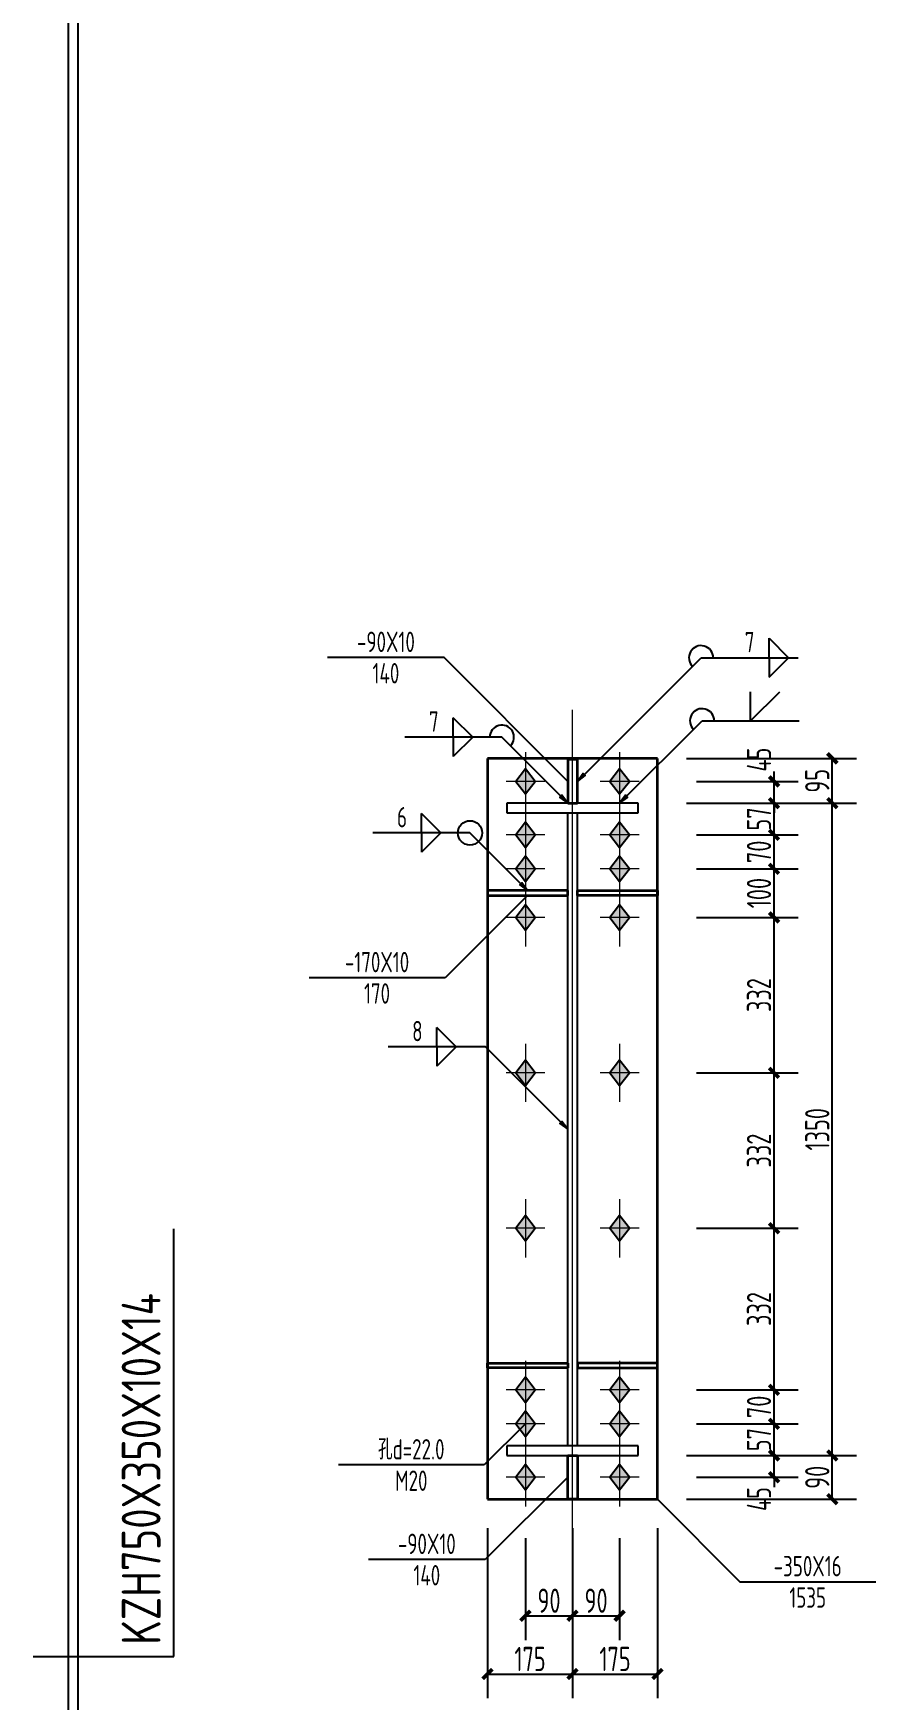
# Model space of a CAD drawing. Extents: x 69728788 to 150676229, y 15322671 to 43663798.
# Drawn here: x 75117994 to 75126667, y 19474018 to 19491169 of the extents above; entities that cross this region are included whole.
import ezdxf
from ezdxf.enums import TextEntityAlignment as Align

# ---------------------------------------------------------------- set-up
doc = ezdxf.new("R2010")
doc.units = 0
doc.header["$LTSCALE"] = 1000
doc.header["$MEASUREMENT"] = 0
doc.linetypes.add('线型6', pattern=[8.75, 5, -1.25, 1.25, -1.25])
doc.layers.get('0').update_dxf_attribs({"linetype": 'CONTINUOUS'})
doc.layers.get('DEFPOINTS').update_dxf_attribs({"linetype": 'CONTINUOUS'})
for name, color, linetype in [('10', 7, 'CONTINUOUS'), ('AXIS', 3, 'CONTINUOUS'), ('尺寸标注', 253, 'CONTINUOUS'), ('柱子', 3, 'CONTINUOUS'), ('焊缝标注', 253, 'CONTINUOUS'), ('螺栓孔标注', 253, 'CONTINUOUS'), ('钢板标注', 253, 'CONTINUOUS')]:
    doc.layers.add(name, color=color, linetype=linetype)
doc.layers.add('20', color=2, linetype='CONTINUOUS', lineweight=35)
doc.styles.add('PkpmHz', font='Pkpmeng', dxfattribs={"width": 0.7, "bigfont": 'hztxt'})
doc.styles.add('TSSD_Rein', font='atssdeng.shx', dxfattribs={"width": 0.7, "bigfont": 'atssdchn.shx'})
doc.dimstyles.new('Pkpm_1.00', dxfattribs={"dimtxt": 250, "dimasz": 100, "dimexe": 250, "dimexo": 0.0625, "dimgap": 30, "dimtad": 1, "dimdec": 0, "dimrnd": 5, "dimzin": 0, "dimdsep": 46, "dimtxsty": 'PkpmHz', "dimblk1": 'ARCHTICK', "dimblk2": 'ARCHTICK', "dimsah": 1, "dimcen": 0.09, "dimadec": 0, "dimazin": 0, "dimtfac": 1, "dimtdec": 0, "dimtmove": 2, "dimatfit": 1, "dimfxl": 1, "dimtolj": 1, "dimtzin": 0, "dimarcsym": 0})

# ---------------------------------------------------------------- blocks, each defined once
blk = doc.blocks.new('_ArchTick')
at = {"color": 0, "linetype": 'ByBlock', "const_width": 0.4}
blk.add_lwpolyline([(-0.5, -0.5), (0.5, 0.5)], dxfattribs=at)
blk = doc.blocks.new('*D279')
at = {"layer": 'DEFPOINTS', "color": 0, "linetype": 'Continuous'}
for p in [(75124421, 19483470), (75125621, 19483470), (75124421, 19483245)]:
    blk.add_point(p, dxfattribs=at)
at = {"layer": '尺寸标注', "color": 0, "linetype": 'Continuous', "lineweight": -2}
for p, q in [((75125621, 19483470), (75125621, 19483570)), ((75124821, 19483470), (75125871, 19483470)), ((75125621, 19483245), (75125621, 19483470)), ((75124821, 19483245), (75125871, 19483245)), ((75125621, 19483245), (75125621, 19483145))]:
    blk.add_line(p, q, dxfattribs=at)
at = {"layer": '尺寸标注', "color": 0, "linetype": 'Continuous', "lineweight": -2, "xscale": 100, "yscale": 100, "zscale": 100}
for p, rotation in [((75125621, 19483470), 270), ((75125621, 19483245), 90)]:
    blk.add_blockref('_ArchTick', p, dxfattribs=dict(at, rotation=rotation))
at = {"layer": '尺寸标注', "color": 0, "linetype": 'Continuous', "insert": (75125466, 19483694), "char_height": 250, "attachment_point": 5, "rotation": 90, "style": 'PkpmHz'}
blk.add_mtext('\\A1;45', dxfattribs=at)
blk = doc.blocks.new('*D280')
at = {"layer": 'DEFPOINTS', "color": 0, "linetype": 'Continuous'}
for p in [(75124421, 19483245), (75125621, 19483245), (75124421, 19482920)]:
    blk.add_point(p, dxfattribs=at)
at = {"layer": '尺寸标注', "color": 0, "linetype": 'Continuous', "lineweight": -2}
for p, q in [((75124821, 19483245), (75125871, 19483245)), ((75125621, 19482920), (75125621, 19483245)), ((75124821, 19482920), (75125871, 19482920))]:
    blk.add_line(p, q, dxfattribs=at)
at = {"layer": '尺寸标注', "color": 0, "linetype": 'Continuous', "lineweight": -2, "xscale": 100, "yscale": 100, "zscale": 100}
for p, rotation in [((75125621, 19483245), 90), ((75125621, 19482920), 270)]:
    blk.add_blockref('_ArchTick', p, dxfattribs=dict(at, rotation=rotation))
at = {"layer": '尺寸标注', "color": 0, "linetype": 'Continuous', "insert": (75125466, 19483083), "char_height": 250, "attachment_point": 5, "rotation": 90, "style": 'PkpmHz'}
blk.add_mtext('\\A1;57', dxfattribs=at)
blk = doc.blocks.new('*D281')
at = {"layer": 'DEFPOINTS', "color": 0, "linetype": 'Continuous'}
for p in [(75124421, 19482570), (75125621, 19482570), (75124421, 19482070)]:
    blk.add_point(p, dxfattribs=at)
at = {"layer": '尺寸标注', "color": 0, "linetype": 'Continuous', "lineweight": -2}
for p, q in [((75124821, 19482570), (75125871, 19482570)), ((75125621, 19482070), (75125621, 19482570)), ((75124821, 19482070), (75125871, 19482070))]:
    blk.add_line(p, q, dxfattribs=at)
at = {"layer": '尺寸标注', "color": 0, "linetype": 'Continuous', "lineweight": -2, "xscale": 100, "yscale": 100, "zscale": 100}
for p, rotation in [((75125621, 19482570), 90), ((75125621, 19482070), 270)]:
    blk.add_blockref('_ArchTick', p, dxfattribs=dict(at, rotation=rotation))
at = {"layer": '尺寸标注', "color": 0, "linetype": 'Continuous', "insert": (75125466, 19482320), "char_height": 250, "attachment_point": 5, "rotation": 90, "style": 'PkpmHz'}
blk.add_mtext('\\A1;100', dxfattribs=at)
blk = doc.blocks.new('*D282')
at = {"layer": 'DEFPOINTS', "color": 0, "linetype": 'Continuous'}
for p in [(75124421, 19482920), (75125621, 19482920), (75124421, 19482570)]:
    blk.add_point(p, dxfattribs=at)
at = {"layer": '尺寸标注', "color": 0, "linetype": 'Continuous', "lineweight": -2}
for p, q in [((75124821, 19482920), (75125871, 19482920)), ((75125621, 19482570), (75125621, 19482920)), ((75124821, 19482570), (75125871, 19482570))]:
    blk.add_line(p, q, dxfattribs=at)
at = {"layer": '尺寸标注', "color": 0, "linetype": 'Continuous', "lineweight": -2, "xscale": 100, "yscale": 100, "zscale": 100}
for p, rotation in [((75125621, 19482920), 90), ((75125621, 19482570), 270)]:
    blk.add_blockref('_ArchTick', p, dxfattribs=dict(at, rotation=rotation))
at = {"layer": '尺寸标注', "color": 0, "linetype": 'Continuous', "insert": (75125466, 19482745), "char_height": 250, "attachment_point": 5, "rotation": 90, "style": 'PkpmHz'}
blk.add_mtext('\\A1;70', dxfattribs=at)
blk = doc.blocks.new('*D283')
at = {"layer": 'DEFPOINTS', "color": 0, "linetype": 'Continuous'}
for p in [(75124421, 19476532), (75125621, 19476532), (75124421, 19476307)]:
    blk.add_point(p, dxfattribs=at)
at = {"layer": '尺寸标注', "color": 0, "linetype": 'Continuous', "lineweight": -2}
for p, q in [((75124821, 19476532), (75125871, 19476532)), ((75125621, 19476532), (75125621, 19476632)), ((75125621, 19476307), (75125621, 19476532)), ((75124821, 19476307), (75125871, 19476307)), ((75125621, 19476307), (75125621, 19476207))]:
    blk.add_line(p, q, dxfattribs=at)
at = {"layer": '尺寸标注', "color": 0, "linetype": 'Continuous', "lineweight": -2, "xscale": 100, "yscale": 100, "zscale": 100}
for p, rotation in [((75125621, 19476532), 270), ((75125621, 19476307), 90)]:
    blk.add_blockref('_ArchTick', p, dxfattribs=dict(at, rotation=rotation))
at = {"layer": '尺寸标注', "color": 0, "linetype": 'Continuous', "insert": (75125466, 19476083), "char_height": 250, "attachment_point": 5, "rotation": 90, "style": 'PkpmHz'}
blk.add_mtext('\\A1;45', dxfattribs=at)
blk = doc.blocks.new('*D284')
at = {"layer": 'DEFPOINTS', "color": 0, "linetype": 'Continuous'}
for p in [(75124421, 19476857), (75125621, 19476857), (75124421, 19476532)]:
    blk.add_point(p, dxfattribs=at)
at = {"layer": '尺寸标注', "color": 0, "linetype": 'Continuous', "lineweight": -2}
for p, q in [((75124821, 19476857), (75125871, 19476857)), ((75125621, 19476532), (75125621, 19476857)), ((75124821, 19476532), (75125871, 19476532))]:
    blk.add_line(p, q, dxfattribs=at)
at = {"layer": '尺寸标注', "color": 0, "linetype": 'Continuous', "lineweight": -2, "xscale": 100, "yscale": 100, "zscale": 100}
for p, rotation in [((75125621, 19476857), 90), ((75125621, 19476532), 270)]:
    blk.add_blockref('_ArchTick', p, dxfattribs=dict(at, rotation=rotation))
at = {"layer": '尺寸标注', "color": 0, "linetype": 'Continuous', "insert": (75125466, 19476695), "char_height": 250, "attachment_point": 5, "rotation": 90, "style": 'PkpmHz'}
blk.add_mtext('\\A1;57', dxfattribs=at)
blk = doc.blocks.new('*D285')
at = {"layer": 'DEFPOINTS', "color": 0, "linetype": 'Continuous'}
for p in [(75124421, 19477207), (75125621, 19477207), (75124421, 19476857)]:
    blk.add_point(p, dxfattribs=at)
at = {"layer": '尺寸标注', "color": 0, "linetype": 'Continuous', "lineweight": -2}
for p, q in [((75124821, 19477207), (75125871, 19477207)), ((75125621, 19476857), (75125621, 19477207)), ((75124821, 19476857), (75125871, 19476857))]:
    blk.add_line(p, q, dxfattribs=at)
at = {"layer": '尺寸标注', "color": 0, "linetype": 'Continuous', "lineweight": -2, "xscale": 100, "yscale": 100, "zscale": 100}
for p, rotation in [((75125621, 19477207), 90), ((75125621, 19476857), 270)]:
    blk.add_blockref('_ArchTick', p, dxfattribs=dict(at, rotation=rotation))
at = {"layer": '尺寸标注', "color": 0, "linetype": 'Continuous', "insert": (75125466, 19477032), "char_height": 250, "attachment_point": 5, "rotation": 90, "style": 'PkpmHz'}
blk.add_mtext('\\A1;70', dxfattribs=at)
blk = doc.blocks.new('*D286')
at = {"layer": 'DEFPOINTS', "color": 0, "linetype": 'Continuous'}
for p in [(75124421, 19482070), (75125621, 19482070), (75124421, 19480470)]:
    blk.add_point(p, dxfattribs=at)
at = {"layer": '尺寸标注', "color": 0, "linetype": 'Continuous', "lineweight": -2}
for p, q in [((75124821, 19482070), (75125871, 19482070)), ((75125621, 19480470), (75125621, 19482070)), ((75124821, 19480470), (75125871, 19480470))]:
    blk.add_line(p, q, dxfattribs=at)
at = {"layer": '尺寸标注', "color": 0, "linetype": 'Continuous', "lineweight": -2, "xscale": 100, "yscale": 100, "zscale": 100}
for p, rotation in [((75125621, 19482070), 90), ((75125621, 19480470), 270)]:
    blk.add_blockref('_ArchTick', p, dxfattribs=dict(at, rotation=rotation))
at = {"layer": '尺寸标注', "color": 0, "linetype": 'Continuous', "insert": (75125466, 19481270), "char_height": 250, "attachment_point": 5, "rotation": 90, "style": 'PkpmHz'}
blk.add_mtext('\\A1;332', dxfattribs=at)
blk = doc.blocks.new('*D287')
at = {"layer": 'DEFPOINTS', "color": 0, "linetype": 'Continuous'}
for p in [(75124421, 19480470), (75125621, 19480470), (75124421, 19478870)]:
    blk.add_point(p, dxfattribs=at)
at = {"layer": '尺寸标注', "color": 0, "linetype": 'Continuous', "lineweight": -2}
for p, q in [((75124821, 19480470), (75125871, 19480470)), ((75125621, 19478870), (75125621, 19480470)), ((75124821, 19478870), (75125871, 19478870))]:
    blk.add_line(p, q, dxfattribs=at)
at = {"layer": '尺寸标注', "color": 0, "linetype": 'Continuous', "lineweight": -2, "xscale": 100, "yscale": 100, "zscale": 100}
for p, rotation in [((75125621, 19480470), 90), ((75125621, 19478870), 270)]:
    blk.add_blockref('_ArchTick', p, dxfattribs=dict(at, rotation=rotation))
at = {"layer": '尺寸标注', "color": 0, "linetype": 'Continuous', "insert": (75125466, 19479670), "char_height": 250, "attachment_point": 5, "rotation": 90, "style": 'PkpmHz'}
blk.add_mtext('\\A1;332', dxfattribs=at)
blk = doc.blocks.new('*D288')
at = {"layer": 'DEFPOINTS', "color": 0, "linetype": 'Continuous'}
for p in [(75124421, 19478870), (75125621, 19478870), (75124421, 19477207)]:
    blk.add_point(p, dxfattribs=at)
at = {"layer": '尺寸标注', "color": 0, "linetype": 'Continuous', "lineweight": -2}
for p, q in [((75124821, 19478870), (75125871, 19478870)), ((75125621, 19477207), (75125621, 19478870)), ((75124821, 19477207), (75125871, 19477207))]:
    blk.add_line(p, q, dxfattribs=at)
at = {"layer": '尺寸标注', "color": 0, "linetype": 'Continuous', "lineweight": -2, "xscale": 100, "yscale": 100, "zscale": 100}
for p, rotation in [((75125621, 19478870), 90), ((75125621, 19477207), 270)]:
    blk.add_blockref('_ArchTick', p, dxfattribs=dict(at, rotation=rotation))
at = {"layer": '尺寸标注', "color": 0, "linetype": 'Continuous', "insert": (75125466, 19478039), "char_height": 250, "attachment_point": 5, "rotation": 90, "style": 'PkpmHz'}
blk.add_mtext('\\A1;332', dxfattribs=at)
blk = doc.blocks.new('*D289')
at = {"layer": 'DEFPOINTS', "color": 0, "linetype": 'Continuous'}
for p in [(75123061, 19476082), (75123546, 19476082), (75123546, 19474882)]:
    blk.add_point(p, dxfattribs=at)
at = {"layer": '尺寸标注', "color": 0, "linetype": 'Continuous', "lineweight": -2}
for p, q in [((75123061, 19475682), (75123061, 19474632)), ((75123546, 19475682), (75123546, 19474632)), ((75123061, 19474882), (75123546, 19474882))]:
    blk.add_line(p, q, dxfattribs=at)
at = {"layer": '尺寸标注', "color": 0, "linetype": 'Continuous', "lineweight": -2, "xscale": 100, "yscale": 100, "zscale": 100, "rotation": 180}
blk.add_blockref('_ArchTick', (75123061, 19474882), dxfattribs=at)
at = {"layer": '尺寸标注', "color": 0, "linetype": 'Continuous', "lineweight": -2, "xscale": 100, "yscale": 100, "zscale": 100}
blk.add_blockref('_ArchTick', (75123546, 19474882), dxfattribs=at)
at = {"layer": '尺寸标注', "color": 0, "linetype": 'Continuous', "insert": (75123304, 19475037), "char_height": 250, "attachment_point": 5, "style": 'PkpmHz'}
blk.add_mtext('\\A1;90', dxfattribs=at)
blk = doc.blocks.new('*D290')
at = {"layer": 'DEFPOINTS', "color": 0, "linetype": 'Continuous'}
for p in [(75123546, 19476082), (75124031, 19476082), (75124031, 19474882)]:
    blk.add_point(p, dxfattribs=at)
at = {"layer": '尺寸标注', "color": 0, "linetype": 'Continuous', "lineweight": -2}
for p, q in [((75123546, 19475682), (75123546, 19474632)), ((75124031, 19475682), (75124031, 19474632)), ((75123546, 19474882), (75124031, 19474882))]:
    blk.add_line(p, q, dxfattribs=at)
at = {"layer": '尺寸标注', "color": 0, "linetype": 'Continuous', "lineweight": -2, "xscale": 100, "yscale": 100, "zscale": 100, "rotation": 180}
blk.add_blockref('_ArchTick', (75123546, 19474882), dxfattribs=at)
at = {"layer": '尺寸标注', "color": 0, "linetype": 'Continuous', "lineweight": -2, "xscale": 100, "yscale": 100, "zscale": 100}
blk.add_blockref('_ArchTick', (75124031, 19474882), dxfattribs=at)
at = {"layer": '尺寸标注', "color": 0, "linetype": 'Continuous', "insert": (75123789, 19475037), "char_height": 250, "attachment_point": 5, "style": 'PkpmHz'}
blk.add_mtext('\\A1;90', dxfattribs=at)
blk = doc.blocks.new('*D291')
at = {"layer": 'DEFPOINTS', "color": 0, "linetype": 'Continuous'}
for p in [(75122671, 19476082), (75123546, 19476082), (75123546, 19474282)]:
    blk.add_point(p, dxfattribs=at)
at = {"layer": '尺寸标注', "color": 0, "linetype": 'Continuous', "lineweight": -2}
for p, q in [((75122671, 19475782), (75122671, 19474032)), ((75123546, 19475782), (75123546, 19474032)), ((75122671, 19474282), (75123546, 19474282))]:
    blk.add_line(p, q, dxfattribs=at)
at = {"layer": '尺寸标注', "color": 0, "linetype": 'Continuous', "lineweight": -2, "xscale": 100, "yscale": 100, "zscale": 100, "rotation": 180}
blk.add_blockref('_ArchTick', (75122671, 19474282), dxfattribs=at)
at = {"layer": '尺寸标注', "color": 0, "linetype": 'Continuous', "lineweight": -2, "xscale": 100, "yscale": 100, "zscale": 100}
blk.add_blockref('_ArchTick', (75123546, 19474282), dxfattribs=at)
at = {"layer": '尺寸标注', "color": 0, "linetype": 'Continuous', "insert": (75123109, 19474437), "char_height": 250, "attachment_point": 5, "style": 'PkpmHz'}
blk.add_mtext('\\A1;175', dxfattribs=at)
blk = doc.blocks.new('*D292')
at = {"layer": 'DEFPOINTS', "color": 0, "linetype": 'Continuous'}
for p in [(75123546, 19476082), (75124421, 19476082), (75124421, 19474282)]:
    blk.add_point(p, dxfattribs=at)
at = {"layer": '尺寸标注', "color": 0, "linetype": 'Continuous', "lineweight": -2}
for p, q in [((75123546, 19475782), (75123546, 19474032)), ((75124421, 19475782), (75124421, 19474032)), ((75123546, 19474282), (75124421, 19474282))]:
    blk.add_line(p, q, dxfattribs=at)
at = {"layer": '尺寸标注', "color": 0, "linetype": 'Continuous', "lineweight": -2, "xscale": 100, "yscale": 100, "zscale": 100, "rotation": 180}
blk.add_blockref('_ArchTick', (75123546, 19474282), dxfattribs=at)
at = {"layer": '尺寸标注', "color": 0, "linetype": 'Continuous', "lineweight": -2, "xscale": 100, "yscale": 100, "zscale": 100}
blk.add_blockref('_ArchTick', (75124421, 19474282), dxfattribs=at)
at = {"layer": '尺寸标注', "color": 0, "linetype": 'Continuous', "insert": (75123984, 19474437), "char_height": 250, "attachment_point": 5, "style": 'PkpmHz'}
blk.add_mtext('\\A1;175', dxfattribs=at)
blk = doc.blocks.new('*D293')
at = {"layer": 'DEFPOINTS', "color": 0, "linetype": 'Continuous'}
for p in [(75124421, 19476532), (75126221, 19476532), (75124421, 19476082)]:
    blk.add_point(p, dxfattribs=at)
at = {"layer": '尺寸标注', "color": 0, "linetype": 'Continuous', "lineweight": -2}
for p, q in [((75124721, 19476532), (75126471, 19476532)), ((75126221, 19476082), (75126221, 19476532)), ((75124721, 19476082), (75126471, 19476082))]:
    blk.add_line(p, q, dxfattribs=at)
at = {"layer": '尺寸标注', "color": 0, "linetype": 'Continuous', "lineweight": -2, "xscale": 100, "yscale": 100, "zscale": 100}
for p, rotation in [((75126221, 19476532), 90), ((75126221, 19476082), 270)]:
    blk.add_blockref('_ArchTick', p, dxfattribs=dict(at, rotation=rotation))
at = {"layer": '尺寸标注', "color": 0, "linetype": 'Continuous', "insert": (75126066, 19476307), "char_height": 250, "attachment_point": 5, "rotation": 90, "style": 'PkpmHz'}
blk.add_mtext('\\A1;90', dxfattribs=at)
blk = doc.blocks.new('*D294')
at = {"layer": 'DEFPOINTS', "color": 0, "linetype": 'Continuous'}
for p in [(75124421, 19483245), (75126221, 19483245), (75124421, 19476532)]:
    blk.add_point(p, dxfattribs=at)
at = {"layer": '尺寸标注', "color": 0, "linetype": 'Continuous', "lineweight": -2}
for p, q in [((75124721, 19483245), (75126471, 19483245)), ((75126221, 19476532), (75126221, 19483245)), ((75124721, 19476532), (75126471, 19476532))]:
    blk.add_line(p, q, dxfattribs=at)
at = {"layer": '尺寸标注', "color": 0, "linetype": 'Continuous', "lineweight": -2, "xscale": 100, "yscale": 100, "zscale": 100}
for p, rotation in [((75126221, 19483245), 90), ((75126221, 19476532), 270)]:
    blk.add_blockref('_ArchTick', p, dxfattribs=dict(at, rotation=rotation))
at = {"layer": '尺寸标注', "color": 0, "linetype": 'Continuous', "insert": (75126066, 19479889), "char_height": 250, "attachment_point": 5, "rotation": 90, "style": 'PkpmHz'}
blk.add_mtext('\\A1;1350', dxfattribs=at)
blk = doc.blocks.new('*D295')
at = {"layer": 'DEFPOINTS', "color": 0, "linetype": 'Continuous'}
for p in [(75124421, 19483707), (75126221, 19483707), (75124421, 19483245)]:
    blk.add_point(p, dxfattribs=at)
at = {"layer": '尺寸标注', "color": 0, "linetype": 'Continuous', "lineweight": -2}
for p, q in [((75124721, 19483707), (75126471, 19483707)), ((75126221, 19483245), (75126221, 19483707)), ((75124721, 19483245), (75126471, 19483245))]:
    blk.add_line(p, q, dxfattribs=at)
at = {"layer": '尺寸标注', "color": 0, "linetype": 'Continuous', "lineweight": -2, "xscale": 100, "yscale": 100, "zscale": 100}
for p, rotation in [((75126221, 19483707), 90), ((75126221, 19483245), 270)]:
    blk.add_blockref('_ArchTick', p, dxfattribs=dict(at, rotation=rotation))
at = {"layer": '尺寸标注', "color": 0, "linetype": 'Continuous', "insert": (75126066, 19483476), "char_height": 250, "attachment_point": 5, "rotation": 90, "style": 'PkpmHz'}
blk.add_mtext('\\A1;95', dxfattribs=at)

msp = doc.modelspace()

# ---------------------------------------------------------------- hatches: boundary and pattern name
at = {"layer": '10'}
for points in [[(75123061.2, 19483600.1), (75122961.2, 19483470.1), (75123061.2, 19483340.1), (75123161.2, 19483470.1)], [(75124031.2, 19483600.1), (75123931.2, 19483470.1), (75124031.2, 19483340.1), (75124131.2, 19483470.1)], [(75123061.2, 19483050.1), (75122961.2, 19482920.1), (75123061.2, 19482790.1), (75123161.2, 19482920.1)], [(75124031.2, 19483050.1), (75123931.2, 19482920.1), (75124031.2, 19482790.1), (75124131.2, 19482920.1)], [(75123061.2, 19482700.1), (75122961.2, 19482570.1), (75123061.2, 19482440.1), (75123161.2, 19482570.1)], [(75124031.2, 19482700.1), (75123931.2, 19482570.1), (75124031.2, 19482440.1), (75124131.2, 19482570.1)], [(75123061.2, 19482200.1), (75122961.2, 19482070.1), (75123061.2, 19481940.1), (75123161.2, 19482070.1)], [(75124031.2, 19482200.1), (75123931.2, 19482070.1), (75124031.2, 19481940.1), (75124131.2, 19482070.1)], [(75123061.2, 19480600.1), (75122961.2, 19480470.1), (75123061.2, 19480340.1), (75123161.2, 19480470.1)], [(75124031.2, 19480600.1), (75123931.2, 19480470.1), (75124031.2, 19480340.1), (75124131.2, 19480470.1)], [(75123061.2, 19479000.1), (75122961.2, 19478870.1), (75123061.2, 19478740.1), (75123161.2, 19478870.1)], [(75124031.2, 19479000.1), (75123931.2, 19478870.1), (75124031.2, 19478740.1), (75124131.2, 19478870.1)], [(75123061.2, 19477337), (75122961.2, 19477207), (75123061.2, 19477077), (75123161.2, 19477207)], [(75124031.2, 19477337), (75123931.2, 19477207), (75124031.2, 19477077), (75124131.2, 19477207)], [(75123061.2, 19476987), (75122961.2, 19476857), (75123061.2, 19476727), (75123161.2, 19476857)], [(75124031.2, 19476987), (75123931.2, 19476857), (75124031.2, 19476727), (75124131.2, 19476857)], [(75123061.2, 19476437), (75122961.2, 19476307), (75123061.2, 19476177), (75123161.2, 19476307)], [(75124031.2, 19476437), (75123931.2, 19476307), (75124031.2, 19476177), (75124131.2, 19476307)]]:
    msp.add_hatch(color=1, dxfattribs=at).paths.add_polyline_path(points)
at = {"layer": '焊缝标注'}
for points in [[(75123596.2, 19483470.1), (75123677.6, 19483530.1), (75123656.4, 19483551.4)], [(75123496.2, 19483245.1), (75123436.2, 19483326.5), (75123415, 19483305.3)], [(75124031.2, 19483245.1), (75124112.6, 19483305.1), (75124091.4, 19483326.4)], [(75123083.7, 19482345.1), (75123023.7, 19482426.5), (75123002.5, 19482405.3)], [(75123496.2, 19479888.5), (75123436.2, 19479969.9), (75123415, 19479948.7)]]:
    msp.add_hatch(color=256, dxfattribs=at).paths.add_polyline_path(points)

# ---------------------------------------------------------------- linework, layer by layer
at = {"layer": '10', "linetype": '线型6', "lineweight": 18, "ltscale": 100}
msp.add_line((75123546.2, 19475582), (75123546.2, 19484207), dxfattribs=at)
at = {"layer": '10', "color": 9, "lineweight": 18, "ltscale": 100}
for p, q in [((75123061.2, 19483770.1), (75123061.2, 19483170.1)), ((75124031.2, 19483770.1), (75124031.2, 19483170.1)), ((75123261.2, 19483470.1), (75122861.2, 19483470.1)), ((75124231.2, 19483470.1), (75123831.2, 19483470.1)), ((75123061.2, 19483220.1), (75123061.2, 19482620.1)), ((75124031.2, 19483220.1), (75124031.2, 19482620.1)), ((75123261.2, 19482920.1), (75122861.2, 19482920.1)), ((75123061.2, 19482870.1), (75123061.2, 19482270.1)), ((75124231.2, 19482920.1), (75123831.2, 19482920.1)), ((75124031.2, 19482870.1), (75124031.2, 19482270.1)), ((75123261.2, 19482570.1), (75122861.2, 19482570.1)), ((75124231.2, 19482570.1), (75123831.2, 19482570.1)), ((75123061.2, 19482370.1), (75123061.2, 19481770.1)), ((75124031.2, 19482370.1), (75124031.2, 19481770.1)), ((75123261.2, 19482070.1), (75122861.2, 19482070.1)), ((75124231.2, 19482070.1), (75123831.2, 19482070.1)), ((75123061.2, 19480770.1), (75123061.2, 19480170.1)), ((75124031.2, 19480770.1), (75124031.2, 19480170.1)), ((75123261.2, 19480470.1), (75122861.2, 19480470.1)), ((75124231.2, 19480470.1), (75123831.2, 19480470.1)), ((75123061.2, 19479170.1), (75123061.2, 19478570.1)), ((75124031.2, 19479170.1), (75124031.2, 19478570.1)), ((75123261.2, 19478870.1), (75122861.2, 19478870.1)), ((75124231.2, 19478870.1), (75123831.2, 19478870.1)), ((75123061.2, 19477507), (75123061.2, 19476907)), ((75124031.2, 19477507), (75124031.2, 19476907)), ((75123261.2, 19477207), (75122861.2, 19477207)), ((75123061.2, 19477157), (75123061.2, 19476557)), ((75124231.2, 19477207), (75123831.2, 19477207)), ((75124031.2, 19477157), (75124031.2, 19476557)), ((75123261.2, 19476857), (75122861.2, 19476857)), ((75124231.2, 19476857), (75123831.2, 19476857)), ((75123061.2, 19476607), (75123061.2, 19476007)), ((75124031.2, 19476607), (75124031.2, 19476007)), ((75123261.2, 19476307), (75122861.2, 19476307)), ((75124231.2, 19476307), (75123831.2, 19476307))]:
    msp.add_line(p, q, dxfattribs=at)
at = {"layer": '10', "color": 3, "ltscale": 100}
for p, q in [((75124221.2, 19483245.1), (75122871.2, 19483245.1)), ((75122871.2, 19483245.1), (75122871.2, 19483145.1)), ((75124221.2, 19483145.1), (75124221.2, 19483245.1)), ((75122871.2, 19483145.1), (75124221.2, 19483145.1)), ((75123496.2, 19476632), (75123496.2, 19483145.1)), ((75123596.2, 19476632), (75123596.2, 19483145.1)), ((75124221.2, 19476632), (75122871.2, 19476632)), ((75122871.2, 19476632), (75122871.2, 19476532)), ((75122871.2, 19476532), (75124221.2, 19476532)), ((75124221.2, 19476532), (75124221.2, 19476632))]:
    msp.add_line(p, q, dxfattribs=at)
at = {"layer": '10', "color": 1, "linetype": 'Continuous'}
for points in [[(75123061.2, 19483600.1), (75122961.2, 19483470.1), (75123061.2, 19483340.1), (75123161.2, 19483470.1)], [(75124031.2, 19483600.1), (75123931.2, 19483470.1), (75124031.2, 19483340.1), (75124131.2, 19483470.1)], [(75123061.2, 19483050.1), (75122961.2, 19482920.1), (75123061.2, 19482790.1), (75123161.2, 19482920.1)], [(75124031.2, 19483050.1), (75123931.2, 19482920.1), (75124031.2, 19482790.1), (75124131.2, 19482920.1)], [(75123061.2, 19482700.1), (75122961.2, 19482570.1), (75123061.2, 19482440.1), (75123161.2, 19482570.1)], [(75124031.2, 19482700.1), (75123931.2, 19482570.1), (75124031.2, 19482440.1), (75124131.2, 19482570.1)], [(75123061.2, 19482200.1), (75122961.2, 19482070.1), (75123061.2, 19481940.1), (75123161.2, 19482070.1)], [(75124031.2, 19482200.1), (75123931.2, 19482070.1), (75124031.2, 19481940.1), (75124131.2, 19482070.1)], [(75123061.2, 19480600.1), (75122961.2, 19480470.1), (75123061.2, 19480340.1), (75123161.2, 19480470.1)], [(75124031.2, 19480600.1), (75123931.2, 19480470.1), (75124031.2, 19480340.1), (75124131.2, 19480470.1)], [(75123061.2, 19479000.1), (75122961.2, 19478870.1), (75123061.2, 19478740.1), (75123161.2, 19478870.1)], [(75124031.2, 19479000.1), (75123931.2, 19478870.1), (75124031.2, 19478740.1), (75124131.2, 19478870.1)], [(75123061.2, 19477337), (75122961.2, 19477207), (75123061.2, 19477077), (75123161.2, 19477207)], [(75124031.2, 19477337), (75123931.2, 19477207), (75124031.2, 19477077), (75124131.2, 19477207)], [(75123061.2, 19476987), (75122961.2, 19476857), (75123061.2, 19476727), (75123161.2, 19476857)], [(75124031.2, 19476987), (75123931.2, 19476857), (75124031.2, 19476727), (75124131.2, 19476857)], [(75123061.2, 19476437), (75122961.2, 19476307), (75123061.2, 19476177), (75123161.2, 19476307)], [(75124031.2, 19476437), (75123931.2, 19476307), (75124031.2, 19476177), (75124131.2, 19476307)]]:
    msp.add_lwpolyline(points, close=True, dxfattribs=at)
at = {"layer": '20', "ltscale": 100}
for p, q in [((75124421.2, 19483707), (75122671.2, 19483707)), ((75122671.2, 19483707), (75122671.2, 19476082)), ((75123596.2, 19483695.1), (75123496.2, 19483695.1)), ((75123496.2, 19483695.1), (75123496.2, 19483245.1)), ((75123596.2, 19483245.1), (75123596.2, 19483695.1)), ((75124421.2, 19476082), (75124421.2, 19483707)), ((75123496.2, 19483245.1), (75123596.2, 19483245.1)), ((75123496.2, 19482345.1), (75122671.2, 19482345.1)), ((75122671.2, 19482345.1), (75122671.2, 19482295.1)), ((75123496.2, 19482295.1), (75123496.2, 19482345.1)), ((75123596.2, 19482345.1), (75124421.2, 19482345.1)), ((75123596.2, 19482295.1), (75123596.2, 19482345.1)), ((75124421.2, 19482345.1), (75124421.2, 19482295.1)), ((75122671.2, 19482295.1), (75123496.2, 19482295.1)), ((75124421.2, 19482295.1), (75123596.2, 19482295.1)), ((75122671.2, 19477432), (75122671.2, 19477482)), ((75122671.2, 19477482), (75123496.2, 19477482)), ((75123496.2, 19477432), (75122671.2, 19477432)), ((75123496.2, 19477482), (75123496.2, 19477432)), ((75124421.2, 19477482), (75123596.2, 19477482)), ((75123596.2, 19477482), (75123596.2, 19477432)), ((75123596.2, 19477432), (75124421.2, 19477432)), ((75124421.2, 19477432), (75124421.2, 19477482)), ((75123496.2, 19476532), (75123596.2, 19476532)), ((75123496.2, 19476082), (75123496.2, 19476532)), ((75123596.2, 19476532), (75123596.2, 19476082)), ((75122671.2, 19476082), (75124421.2, 19476082)), ((75123596.2, 19476082), (75123496.2, 19476082))]:
    msp.add_line(p, q, dxfattribs=at)
at = {"layer": 'AXIS', "linetype": 'ByBlock'}
for p, q in [((75119441.6, 19474462.4, 0), (75119441.6, 19478865.3, 0)), ((75117994.5, 19474462.4, 0), (75119441.6, 19474462.4, 0))]:
    msp.add_line(p, q, dxfattribs=at)
at = {"layer": '柱子', "ltscale": 100}
for p, q in [((75118357.5, 19461948.6), (75118357.5, 19493146.9)), ((75118457.5, 19461948.6), (75118457.5, 19493146.9))]:
    msp.add_line(p, q, dxfattribs=at)
at = {"layer": '焊缝标注', "ltscale": 100}
for p, q in [((75125569.5, 19484942.3), (75125769.5, 19484742.3)), ((75125569.5, 19484742.3), (75125569.5, 19484942.3)), ((75123596.2, 19483470.1), (75124869.5, 19484742.3)), ((75124869.5, 19484742.3), (75125869.5, 19484742.3)), ((75125569.5, 19484542.3), (75125769.5, 19484742.3)), ((75125569.5, 19484742.3), (75125569.5, 19484542.3)), ((75125380.1, 19484093.3), (75125380.1, 19484393.3)), ((75125380.1, 19484093.3), (75125680.1, 19484393.3)), ((75122518.2, 19483924.7), (75122318.2, 19484124.7)), ((75122318.2, 19483924.7), (75122318.2, 19484124.7)), ((75124031.2, 19483245.1), (75124880.1, 19484093.3)), ((75124880.1, 19484093.3), (75125880.1, 19484093.3)), ((75122818.2, 19483924.7), (75121818.2, 19483924.7)), ((75122518.2, 19483924.7), (75122318.2, 19483724.7)), ((75122318.2, 19483924.7), (75122318.2, 19483724.7)), ((75123496.2, 19483245.1), (75122818.2, 19483924.7)), ((75122190.5, 19482939.7), (75121990.5, 19483139.7)), ((75121990.5, 19482939.7), (75121990.5, 19483139.7)), ((75122490.5, 19482939.7), (75121490.5, 19482939.7)), ((75122190.5, 19482939.7), (75121990.5, 19482739.7)), ((75121990.5, 19482939.7), (75121990.5, 19482739.7)), ((75123083.7, 19482345.1), (75122490.5, 19482939.7)), ((75122348.7, 19480738.1), (75122148.7, 19480938.1)), ((75122148.7, 19480738.1), (75122148.7, 19480938.1)), ((75122648.7, 19480738.1), (75121648.7, 19480738.1)), ((75122348.7, 19480738.1), (75122148.7, 19480538.1)), ((75122148.7, 19480738.1), (75122148.7, 19480538.1)), ((75123496.2, 19479888.5), (75122648.7, 19480738.1))]:
    msp.add_line(p, q, dxfattribs=at)
at = {"layer": '焊缝标注', "linetype": 'Continuous'}
for points in [[(75123596.2, 19483470.1), (75123677.6, 19483530.1), (75123656.4, 19483551.4)], [(75123496.2, 19483245.1), (75123436.2, 19483326.5), (75123415, 19483305.3)], [(75124031.2, 19483245.1), (75124112.6, 19483305.1), (75124091.4, 19483326.4)], [(75123083.7, 19482345.1), (75123023.7, 19482426.5), (75123002.5, 19482405.3)], [(75123496.2, 19479888.5), (75123436.2, 19479969.9), (75123415, 19479948.7)]]:
    msp.add_lwpolyline(points, close=True, dxfattribs=at)
at = {"layer": '焊缝标注', "ltscale": 100}
msp.add_circle((75122490.5, 19482939.7), 125, dxfattribs=at)
for centre, start, end in [((75124869.5, 19484742.3), 0, 224.97719), ((75124880.1, 19484093.3), 0, 224.97719), ((75122818.2, 19483924.7), 314.93155, 180)]:
    msp.add_arc(centre, 125, start, end, dxfattribs=at)
at = {"layer": '螺栓孔标注', "ltscale": 100}
for p, q in [((75123061.2, 19476857), (75122636.1, 19476433.6)), ((75122636.1, 19476433.6), (75121136.1, 19476433.6))]:
    msp.add_line(p, q, dxfattribs=at)
at = {"layer": '螺栓孔标注', "ltscale": 100, "const_width": 10}
msp.add_lwpolyline([(75123066.2, 19476857, 1), (75123056.2, 19476857, 1)], format="xyb", close=True, dxfattribs=at)
at = {"layer": '钢板标注', "ltscale": 100}
for p, q in [((75122225, 19484744.4), (75121025, 19484744.4)), ((75123496.2, 19483470.1), (75122225, 19484744.4)), ((75123083.7, 19482295.1), (75122233.5, 19481448.2)), ((75122233.5, 19481448.2), (75120833.5, 19481448.2)), ((75123496.2, 19476307), (75122646, 19475460.2)), ((75124421.2, 19476082), (75125267.4, 19475231.1)), ((75122646, 19475460.2), (75121446, 19475460.2)), ((75125267.4, 19475231.1), (75126667.4, 19475231.1))]:
    msp.add_line(p, q, dxfattribs=at)
at = {"layer": '钢板标注', "ltscale": 100, "const_width": 10}
for points in [[(75123501.2, 19483470.1, 1), (75123491.2, 19483470.1, 1)], [(75123088.7, 19482295.1, 1), (75123078.7, 19482295.1, 1)], [(75123501.2, 19476307, 1), (75123491.2, 19476307, 1)], [(75124426.2, 19476082, 1), (75124416.2, 19476082, 1)]]:
    msp.add_lwpolyline(points, format="xyb", close=True, dxfattribs=at)

# ---------------------------------------------------------------- texts
at = {"layer": 'AXIS', "linetype": 'ByBlock', "style": 'TSSD_Rein', "width": 0.8}
msp.add_text('KZH750X350X10X14', height=400, rotation=90, dxfattribs=at).set_placement((75119304.6, 19474583.8, 302))
at = {"layer": '焊缝标注', "style": 'PkpmHz', "width": 0.71}
for s, p in [('7', (75125369.5, 19484799)), ('7', (75122118.2, 19483981.3)), ('6', (75121790.5, 19482996.4)), ('8', (75121948.7, 19480794.7))]:
    msp.add_text(s, height=210, dxfattribs=at).set_placement(p, align=Align.CENTER)
at = {"layer": '螺栓孔标注', "style": 'PkpmHz', "width": 0.71}
msp.add_text('孔d=22.0', height=210, dxfattribs=at).set_placement((75121886.1, 19476490.2), align=Align.CENTER)
msp.add_text('M20', height=210, dxfattribs=at).set_placement((75121886.1, 19476377), align=Align.TOP_CENTER)
at = {"layer": '钢板标注', "style": 'PkpmHz', "width": 0.71}
for s, p in [('-90X10', (75121625, 19484801)), ('-170X10', (75121533.5, 19481504.8)), ('-90X10', (75122046, 19475516.8)), ('-350X16', (75125967.4, 19475287.8))]:
    msp.add_text(s, height=210, dxfattribs=at).set_placement(p, align=Align.CENTER)
for s, p in [('140', (75121625, 19484687.8)), ('170', (75121533.5, 19481391.6)), ('140', (75122046, 19475403.6)), ('1535', (75125967.4, 19475174.5))]:
    msp.add_text(s, height=210, dxfattribs=at).set_placement(p, align=Align.TOP_CENTER)

# ---------------------------------------------------------------- dimensions: what is measured, and where the dimension line sits
at = {"layer": '尺寸标注', "linetype": 'Continuous'}
for base, p1, p2, picture, middle in [((75125621.2, 19483470.1), (75124421.2, 19483245.1), (75124421.2, 19483470.1), '*D279', (75125466, 19483693.7)), ((75125621.2, 19476532), (75124421.2, 19476307), (75124421.2, 19476532), '*D283', (75125466, 19476083.4))]:
    dim = msp.add_linear_dim(base=base, p1=p1, p2=p2, angle=90, text='45', dimstyle='Pkpm_1.00', override={"dimexo": 400, "dimtih": 0, "dimtoh": 0}, dxfattribs=at)
    dim.commit()
    dim.dimension.update_dxf_attribs({"geometry": picture, "text_midpoint": middle, "dimtype": 160})
for base, p1, p2, text, override, picture, middle in [((75126221.2, 19483707), (75124421.2, 19483245.1), (75124421.2, 19483707), '95', {"dimexo": 300, "dimtih": 0, "dimtoh": 0}, '*D295', (75126066.2, 19483476)), ((75125621.2, 19483245.1), (75124421.2, 19482920.1), (75124421.2, 19483245.1), '57', {"dimexo": 400, "dimtih": 0, "dimtoh": 0}, '*D280', (75125466.2, 19483082.6)), ((75126221.2, 19483245.1), (75124421.2, 19476532), (75124421.2, 19483245.1), '1350', {"dimexo": 300, "dimtih": 0, "dimtoh": 0}, '*D294', (75126066.2, 19479888.5)), ((75125621.2, 19482920.1), (75124421.2, 19482570.1), (75124421.2, 19482920.1), '70', {"dimexo": 400, "dimtih": 0, "dimtoh": 0}, '*D282', (75125466.2, 19482745.1)), ((75125621.2, 19482570.1), (75124421.2, 19482070.1), (75124421.2, 19482570.1), '100', {"dimexo": 400, "dimtih": 0, "dimtoh": 0}, '*D281', (75125466.2, 19482320.1)), ((75125621.2, 19482070.1), (75124421.2, 19480470.1), (75124421.2, 19482070.1), '332', {"dimexo": 400, "dimtih": 0, "dimtoh": 0}, '*D286', (75125466.2, 19481270.1)), ((75125621.2, 19480470.1), (75124421.2, 19478870.1), (75124421.2, 19480470.1), '332', {"dimexo": 400, "dimtih": 0, "dimtoh": 0}, '*D287', (75125466.2, 19479670.1)), ((75125621.2, 19478870.1), (75124421.2, 19477207), (75124421.2, 19478870.1), '332', {"dimexo": 400, "dimtih": 0, "dimtoh": 0}, '*D288', (75125466.2, 19478038.5)), ((75125621.2, 19477207), (75124421.2, 19476857), (75124421.2, 19477207), '70', {"dimexo": 400, "dimtih": 0, "dimtoh": 0}, '*D285', (75125466.2, 19477032)), ((75125621.2, 19476857), (75124421.2, 19476532), (75124421.2, 19476857), '57', {"dimexo": 400, "dimtih": 0, "dimtoh": 0}, '*D284', (75125466.2, 19476694.5)), ((75126221.2, 19476532), (75124421.2, 19476082), (75124421.2, 19476532), '90', {"dimexo": 300, "dimtih": 0, "dimtoh": 0}, '*D293', (75126066.2, 19476307))]:
    dim = msp.add_linear_dim(base=base, p1=p1, p2=p2, angle=90, text=text, dimstyle='Pkpm_1.00', override=override, dxfattribs=at)
    dim.commit()
    dim.dimension.update_dxf_attribs({"geometry": picture, "text_midpoint": middle})
for base, p1, p2, text, override, picture, middle in [((75123546.2, 19474282), (75122671.2, 19476082), (75123546.2, 19476082), '175', {"dimexo": 300, "dimtih": 0, "dimtoh": 0}, '*D291', (75123108.7, 19474437)), ((75123546.2, 19474882), (75123061.2, 19476082), (75123546.2, 19476082), '90', {"dimexo": 400, "dimtih": 0, "dimtoh": 0}, '*D289', (75123303.7, 19475037)), ((75124031.2, 19474882), (75123546.2, 19476082), (75124031.2, 19476082), '90', {"dimexo": 400, "dimtih": 0, "dimtoh": 0}, '*D290', (75123788.7, 19475037)), ((75124421.2, 19474282), (75123546.2, 19476082), (75124421.2, 19476082), '175', {"dimexo": 300, "dimtih": 0, "dimtoh": 0}, '*D292', (75123983.7, 19474437))]:
    dim = msp.add_linear_dim(base=base, p1=p1, p2=p2, text=text, dimstyle='Pkpm_1.00', override=override, dxfattribs=at)
    dim.commit()
    dim.dimension.update_dxf_attribs({"geometry": picture, "text_midpoint": middle})

doc.saveas('drawing.dxf')
